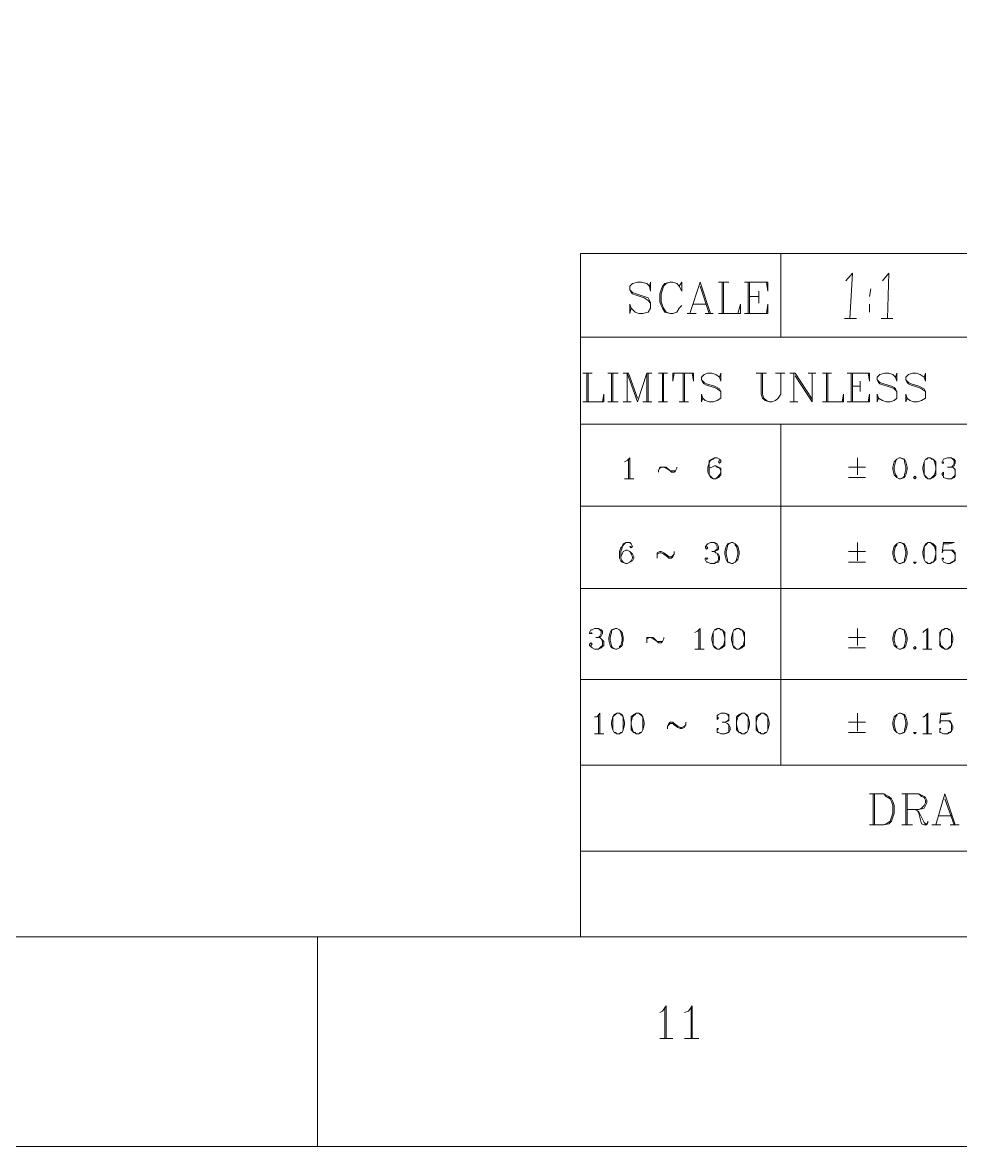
# Model space of a CAD drawing. Header units: millimetres. Extents: x 3 to 291, y 3 to 207.
# Drawn here: x 231.46 to 261.96, y 3.29 to 39.84 of the extents above; entities that cross this region are included whole.
import ezdxf

# ---------------------------------------------------------------- set-up
doc = ezdxf.new("R2010")
doc.units = ezdxf.units.MM

msp = doc.modelspace()

# ---------------------------------------------------------------- linework, layer by layer
at = {"color": 7, "lineweight": 0}
for points in [[(9.990667, 200.009478), (284.607, 200.009478), (284.607, 10.102144), (9.990667, 10.102144)], [(260.477141, 25.088215), (260.434808, 25.045882), (260.477141, 25.003548), (260.519474, 25.045882)], [(260.477141, 22.29425), (260.434808, 22.29425), (260.477141, 22.251917), (260.519474, 22.29425)], [(260.477141, 19.542654), (260.434808, 19.500321), (260.477141, 19.457988), (260.519474, 19.500321)], [(260.477141, 16.748337), (260.434808, 16.748337), (260.477141, 16.706356), (260.519474, 16.748337)], [(291.422702, 3.286619), (3.175035, 3.286619)]]:
    msp.add_lwpolyline(points, close=True, dxfattribs=at)
for points in [[(284.606929, 32.327039), (284.606929, 10.102039), (174.624929, 10.102039)], [(249.597157, 32.327003), (249.597157, 10.102003)], [(284.574192, 32.327039), (249.597333, 32.327039)], [(256.116667, 32.327039), (256.116667, 29.617705)], [(251.840965, 31.268705), (251.883298, 31.395705), (251.883298, 31.099725), (251.840965, 31.268705), (251.756298, 31.353372), (251.586965, 31.395705), (251.459965, 31.395705), (251.290631, 31.353372), (251.205965, 31.268705), (251.205965, 31.142058), (251.248298, 31.057039), (251.290631, 31.014705), (251.417631, 30.972372), (251.671984, 30.887705), (251.798631, 30.803391), (251.883298, 30.718372)], [(251.206035, 31.141952), (251.290702, 31.057286), (251.417702, 31.014952), (251.671702, 30.929933), (251.798702, 30.887599), (251.841035, 30.803286), (251.883369, 30.718619), (251.883369, 30.548933), (251.798702, 30.422286), (251.629369, 30.379952), (251.502369, 30.379952), (251.375016, 30.422286), (251.248369, 30.548933), (251.206035, 30.676286), (251.206035, 30.379952), (251.248369, 30.548933)], [(252.814526, 31.268705), (252.899192, 31.099725), (252.899192, 31.395705), (252.814526, 31.268705), (252.730212, 31.353372), (252.602859, 31.395705), (252.518192, 31.395705), (252.349212, 31.353372), (252.264192, 31.268705), (252.221859, 31.142058), (252.179526, 31.014705), (252.179526, 30.761058), (252.221859, 30.633705), (252.264192, 30.549039), (252.349212, 30.422391), (252.518192, 30.379705), (252.602859, 30.379705), (252.730212, 30.422391), (252.814526, 30.549039), (252.899192, 30.633705)], [(252.518263, 31.395846), (252.391616, 31.353513), (252.306596, 31.268846), (252.264263, 31.141846), (252.221929, 31.014846), (252.221929, 30.760846), (252.264263, 30.633846), (252.306596, 30.54918), (252.391616, 30.42218), (252.518263, 30.379846)], [(253.153192, 30.379882), (253.491859, 31.395882), (253.830526, 30.379882)], [(253.491859, 31.268705), (253.788545, 30.379705)], [(254.084878, 31.395705), (254.423545, 31.395705)], [(254.211526, 31.395705), (254.211526, 30.379705)], [(254.253859, 31.395705), (254.253859, 30.379705)], [(254.931192, 31.395846), (255.693192, 31.395846), (255.693192, 31.099513), (255.650859, 31.395846)], [(255.058333, 31.395846), (255.058333, 30.379846)], [(255.100667, 31.395846), (255.100667, 30.379846)], [(255.397, 31.099513), (255.397, 30.718513)], [(255.100702, 30.930074), (255.397035, 30.930074)], [(253.068878, 30.379705), (253.365212, 30.379705)], [(253.280192, 30.676039), (253.703878, 30.676039)], [(253.661192, 30.379705), (253.915192, 30.379705)], [(254.084737, 30.379882), (254.804404, 30.379882), (254.804404, 30.676215), (254.719737, 30.379882)], [(254.931192, 30.379882), (255.693192, 30.379882), (255.693192, 30.676215), (255.650859, 30.379882)], [(284.574192, 29.605781), (249.597333, 29.605781)], [(249.682035, 28.432372), (249.978016, 28.432372)], [(249.809035, 28.432372), (249.809035, 27.501039)], [(249.851369, 28.432372), (249.851369, 27.501039)], [(250.486474, 28.432372), (250.825141, 28.432372)], [(250.613474, 28.432372), (250.613474, 27.501039)], [(250.655455, 28.432372), (250.655455, 27.501039)], [(250.994616, 28.432372), (251.163596, 28.432372)], [(251.121122, 28.432372), (251.121122, 27.501039)], [(251.121263, 28.432372), (251.459929, 27.501039), (251.756263, 28.432372), (251.756263, 27.501039)], [(251.163808, 28.432372), (251.459788, 27.628391)], [(251.756263, 28.432372), (251.925596, 28.432372)], [(251.798596, 28.432372), (251.798596, 27.501039)], [(252.137263, 28.432372), (252.433596, 28.432372)], [(252.264263, 28.432372), (252.264263, 27.501039)], [(252.306596, 28.432372), (252.306596, 27.501039)], [(252.645404, 28.432372), (252.603071, 28.178372), (252.603071, 28.432372), (253.280404, 28.432372), (253.280404, 28.178372), (253.238071, 28.432372)], [(252.941596, 28.432372), (252.941596, 27.501039)], [(252.983929, 28.432372), (252.983929, 27.501039)], [(254.127141, 28.305584), (254.169474, 28.432231), (254.169474, 28.178584), (254.127141, 28.305584), (254.000141, 28.389898), (253.872788, 28.432231), (253.746141, 28.432231), (253.619141, 28.389898), (253.534122, 28.305584), (253.534122, 28.220917), (253.576455, 28.13625), (253.619141, 28.093564), (253.703808, 28.051231), (253.957808, 27.966917), (254.042474, 27.924584), (254.169474, 27.839917)], [(253.534228, 28.220846), (253.618894, 28.13618), (253.703561, 28.093846), (253.957561, 28.00918), (254.042228, 27.966846), (254.127247, 27.924513), (254.16958, 27.839846), (254.16958, 27.62818), (254.042228, 27.543513), (253.915228, 27.50118), (253.78858, 27.50118), (253.661228, 27.543513), (253.576561, 27.62818), (253.534228, 27.75518), (253.534228, 27.50118), (253.576561, 27.62818)], [(255.312227, 28.432372), (255.650894, 28.432372)], [(255.481737, 28.432372), (255.481737, 27.755039), (255.524071, 27.628391), (255.608384, 27.543372), (255.735737, 27.501039), (255.820404, 27.501039), (255.947051, 27.543372), (256.032071, 27.628391), (256.116737, 27.755039), (256.116737, 28.432372)], [(255.524106, 28.432372), (255.524106, 27.755039), (255.566439, 27.628391), (255.650753, 27.543372), (255.735772, 27.501039)], [(255.947228, 28.432372), (256.243914, 28.432372)], [(256.412929, 28.432372), (256.582263, 28.432372)], [(256.539894, 28.432372), (256.539894, 27.501039)], [(256.582439, 28.347952), (257.132772, 27.501286), (257.132772, 28.432266)], [(256.58258, 28.432372), (257.132561, 27.586058)], [(257.005596, 28.432372), (257.259596, 28.432372)], [(257.471263, 28.432372), (257.767596, 28.432372)], [(257.598263, 28.432372), (257.598263, 27.501039)], [(257.640596, 28.432372), (257.640596, 27.501039)], [(258.275702, 28.432372), (258.995369, 28.432372), (258.995369, 28.178372), (258.953035, 28.432372)], [(258.402843, 28.432372), (258.402843, 27.501039)], [(258.444824, 28.432372), (258.444824, 27.501039)], [(258.699176, 28.178372), (258.699176, 27.839705)], [(259.841859, 28.305584), (259.884192, 28.432231), (259.884192, 28.178584), (259.841859, 28.305584), (259.757545, 28.389898), (259.630192, 28.432231), (259.503192, 28.432231), (259.334212, 28.389898), (259.249192, 28.305584), (259.249192, 28.220917), (259.291526, 28.13625), (259.334212, 28.093564), (259.461212, 28.051231), (259.715212, 27.966917), (259.799878, 27.924584), (259.884192, 27.839917)], [(259.249298, 28.220846), (259.333965, 28.13618), (259.461318, 28.093846), (259.714965, 28.00918), (259.799984, 27.966846), (259.841965, 27.924513), (259.884298, 27.839846), (259.884298, 27.62818), (259.799984, 27.543513), (259.672631, 27.50118), (259.545631, 27.50118), (259.418631, 27.543513), (259.291631, 27.62818), (259.249298, 27.75518), (259.249298, 27.50118), (259.291631, 27.62818)], [(260.773404, 28.305584), (260.815737, 28.432231), (260.815737, 28.178584), (260.773404, 28.305584), (260.646404, 28.389898), (260.519404, 28.432231), (260.392404, 28.432231), (260.265404, 28.389898), (260.180384, 28.305584), (260.180384, 28.220917), (260.222718, 28.13625), (260.265404, 28.093564), (260.350071, 28.051231), (260.604071, 27.966917), (260.688737, 27.924584), (260.815737, 27.839917)], [(260.18049, 28.220846), (260.265157, 28.13618), (260.349824, 28.093846), (260.603824, 28.00918), (260.68849, 27.966846), (260.77351, 27.924513), (260.815843, 27.839846), (260.815843, 27.62818), (260.68849, 27.543513), (260.56149, 27.50118), (260.434843, 27.50118), (260.30749, 27.543513), (260.222824, 27.62818), (260.18049, 27.75518), (260.18049, 27.50118), (260.222824, 27.62818)], [(258.444859, 28.009321), (258.699212, 28.009321)], [(249.681929, 27.50118), (250.359263, 27.50118), (250.359263, 27.75518), (250.316929, 27.50118)], [(250.486474, 27.501039), (250.825141, 27.501039)], [(250.994616, 27.501039), (251.248263, 27.501039)], [(251.629616, 27.501039), (251.925596, 27.501039)], [(252.137263, 27.501039), (252.433596, 27.501039)], [(252.814526, 27.50118), (253.111212, 27.50118)], [(256.412929, 27.501039), (256.666929, 27.501039)], [(257.471263, 27.50118), (258.148596, 27.50118), (258.148596, 27.75518), (258.106263, 27.50118)], [(258.275702, 27.50118), (258.995369, 27.50118), (258.995369, 27.75518), (258.953035, 27.50118)], [(276.521263, 26.781478), (249.597263, 26.781478)], [(256.116667, 26.781478), (256.116667, 15.690144)], [(251.036526, 25.553635), (251.121192, 25.595968), (251.205859, 25.680635), (251.205859, 25.003301)], [(251.163667, 25.638407), (251.163667, 25.003407)], [(254.127141, 25.596039), (254.084808, 25.553705), (254.127141, 25.511725), (254.169474, 25.553705), (254.169474, 25.596039), (254.127141, 25.638372), (254.042474, 25.680705), (253.957808, 25.680705), (253.872788, 25.638372), (253.788474, 25.596039), (253.788474, 25.511725), (253.746141, 25.384372), (253.746141, 25.215039), (253.788474, 25.130725), (253.830455, 25.045705), (253.915122, 25.003372), (254.000141, 25.003372), (254.084808, 25.045705), (254.169474, 25.130725), (254.169474, 25.215039), (254.169474, 25.257372), (254.169474, 25.342039), (254.084808, 25.384372), (254.000141, 25.427058), (253.957808, 25.427058), (253.872788, 25.384372), (253.788474, 25.342039), (253.788474, 25.257372)], [(253.957631, 25.680776), (253.915298, 25.638442), (253.830631, 25.596109), (253.788651, 25.511795), (253.788651, 25.384443), (253.788651, 25.215109), (253.788651, 25.130442), (253.872965, 25.045776), (253.915298, 25.003442)], [(258.614333, 25.680705), (258.614333, 25.130725)], [(259.968965, 25.680776), (259.884298, 25.638442), (259.799984, 25.553776), (259.757298, 25.384443), (259.757298, 25.299776), (259.799984, 25.130442), (259.884298, 25.045776), (259.968965, 25.003442), (260.011298, 25.003442), (260.138298, 25.045776), (260.180631, 25.130442), (260.222965, 25.299776), (260.222965, 25.384443), (260.180631, 25.553776), (260.138298, 25.638442), (260.011298, 25.680776), (259.968965, 25.680776), (259.884298, 25.638442), (259.841965, 25.553776), (259.799984, 25.384443), (259.799984, 25.299776), (259.841965, 25.130442), (259.884298, 25.088109), (259.884298, 25.045776), (259.968965, 25.003442)], [(260.011333, 25.003478), (260.096, 25.045811), (260.138333, 25.088144), (260.138333, 25.130478), (260.180314, 25.299811), (260.180314, 25.384478), (260.138333, 25.553811), (260.138333, 25.638478), (260.096, 25.638478), (260.011333, 25.680811)], [(260.900192, 25.680776), (260.815878, 25.638442), (260.773545, 25.553776), (260.731212, 25.384443), (260.731212, 25.299776), (260.773545, 25.130442), (260.815878, 25.045776), (260.900192, 25.003442), (260.984859, 25.003442), (261.069526, 25.045776), (261.154545, 25.130442), (261.154545, 25.299776), (261.154545, 25.384443), (261.154545, 25.553776), (261.069526, 25.638442), (260.984859, 25.680776), (260.900192, 25.680776), (260.858212, 25.638442), (260.815878, 25.638442), (260.773545, 25.553776), (260.773545, 25.384443), (260.773545, 25.299776), (260.773545, 25.130442), (260.815878, 25.088109), (260.858212, 25.045776), (260.900192, 25.003442)], [(260.984929, 25.003478), (261.027263, 25.045811), (261.069596, 25.088144), (261.111929, 25.130478), (261.154263, 25.299811), (261.154263, 25.384478), (261.111929, 25.553811), (261.069596, 25.638478), (261.027263, 25.638478), (260.984929, 25.680811)], [(261.662227, 25.680776), (261.704561, 25.638442), (261.746894, 25.596109), (261.746894, 25.511795), (261.704561, 25.426776), (261.662227, 25.384443), (261.704561, 25.384443), (261.789227, 25.299776), (261.789227, 25.257442), (261.789227, 25.130442), (261.789227, 25.088109), (261.746894, 25.045776), (261.662227, 25.003442), (261.53558, 25.003442), (261.408228, 25.045776), (261.408228, 25.088109), (261.365894, 25.130442), (261.365894, 25.173129), (261.408228, 25.215109), (261.408228, 25.173129), (261.408228, 25.130442)], [(261.408333, 25.553635), (261.408333, 25.511654), (261.366, 25.511654), (261.366, 25.553635), (261.408333, 25.638301), (261.535333, 25.680635), (261.662333, 25.680635), (261.747, 25.638301), (261.789333, 25.595968), (261.789333, 25.511654), (261.747, 25.426987), (261.662333, 25.384654), (261.535333, 25.384654)], [(252.137227, 25.257372), (252.179561, 25.342039), (252.264228, 25.384372), (252.306561, 25.384372), (252.39158, 25.342039), (252.518227, 25.257372), (252.560561, 25.215039), (252.645227, 25.215039), (252.687914, 25.257372), (252.730247, 25.342039), (252.730247, 25.384372)], [(252.137227, 25.215003), (252.137227, 25.257337), (252.179561, 25.384337), (252.264228, 25.384337), (252.306561, 25.384337), (252.39158, 25.384337), (252.518227, 25.257337), (252.560561, 25.257337), (252.645227, 25.257337), (252.687914, 25.257337), (252.730247, 25.342003)], [(254, 25.003478), (254.042333, 25.045811), (254.127, 25.130478), (254.169333, 25.215144), (254.169333, 25.257478), (254.127, 25.342144), (254.042333, 25.384478), (254, 25.426811)], [(258.318, 25.384372), (258.868333, 25.384372)], [(261.747, 25.342109), (261.789333, 25.257443), (261.789333, 25.130443), (261.747, 25.088109), (261.704667, 25.045776), (261.662333, 25.003442)], [(251.036667, 25.003407), (251.333, 25.003407)], [(258.318, 25.045705), (258.868333, 25.045705)], [(284.554542, 24.11603), (249.597086, 24.11603)], [(251.248404, 22.802039), (251.206071, 22.802039), (251.248404, 22.759705), (251.290737, 22.802039), (251.248404, 22.886705), (251.206071, 22.929039), (251.079071, 22.929039), (250.994404, 22.886705), (250.952071, 22.802039), (250.909737, 22.759705), (250.867404, 22.633058), (250.867404, 22.421039), (250.909737, 22.336725), (250.952071, 22.294391), (251.079071, 22.251705), (251.121404, 22.251705), (251.206071, 22.294391), (251.290737, 22.336725), (251.333071, 22.421039), (251.333071, 22.463372), (251.290737, 22.548039), (251.206071, 22.633058), (251.121404, 22.675391), (251.079071, 22.675391), (250.994404, 22.633058), (250.952071, 22.548039), (250.909737, 22.463372)], [(251.078894, 22.92918), (251.036561, 22.886846), (250.952247, 22.80218), (250.952247, 22.759846), (250.909914, 22.632846), (250.909914, 22.42118), (250.952247, 22.336513), (250.99458, 22.29418), (251.078894, 22.251846)], [(251.121263, 22.251882), (251.205929, 22.294215), (251.248263, 22.336548), (251.290596, 22.420862), (251.290596, 22.463548), (251.248263, 22.548215), (251.205929, 22.632882), (251.121263, 22.675215)], [(253.957631, 22.92918), (253.999965, 22.886846), (254.042298, 22.80218), (254.042298, 22.717513), (253.999965, 22.67518), (253.957631, 22.632846), (253.999965, 22.590513), (254.084631, 22.54818), (254.126965, 22.463513), (254.126965, 22.378494), (254.084631, 22.29418), (254.042298, 22.29418), (253.957631, 22.251846), (253.830631, 22.251846), (253.745965, 22.29418), (253.703631, 22.29418), (253.661298, 22.378494), (253.661298, 22.42118), (253.703631, 22.42118), (253.745965, 22.42118), (253.703631, 22.378494)], [(253.703737, 22.802039), (253.746071, 22.759705), (253.703737, 22.717725), (253.661404, 22.759705), (253.661404, 22.802039), (253.703737, 22.844372), (253.746071, 22.886705), (253.830384, 22.929039), (253.957737, 22.929039), (254.042404, 22.886705), (254.084737, 22.802039), (254.084737, 22.717725), (254.042404, 22.675391), (253.957737, 22.633058), (253.872718, 22.633058)], [(254.508141, 22.92918), (254.381141, 22.886846), (254.338808, 22.80218), (254.296122, 22.632846), (254.296122, 22.54818), (254.338808, 22.378494), (254.381141, 22.29418), (254.508141, 22.251846), (254.550122, 22.251846), (254.634788, 22.29418), (254.719808, 22.378494), (254.762141, 22.54818), (254.762141, 22.632846), (254.719808, 22.80218), (254.634788, 22.886846), (254.550122, 22.92918), (254.508141, 22.92918), (254.423474, 22.886846), (254.381141, 22.844513), (254.381141, 22.80218), (254.338808, 22.632846), (254.338808, 22.54818), (254.381141, 22.378494), (254.381141, 22.29418), (254.423474, 22.29418), (254.508141, 22.251846)], [(254.550192, 22.251882), (254.634859, 22.294215), (254.677192, 22.378529), (254.719526, 22.548215), (254.719526, 22.632882), (254.677192, 22.802215), (254.634859, 22.844548), (254.634859, 22.886882), (254.550192, 22.929215)], [(258.614369, 22.92918), (258.614369, 22.336513)], [(259.968965, 22.92918), (259.884298, 22.886846), (259.799984, 22.80218), (259.757298, 22.632846), (259.757298, 22.54818), (259.799984, 22.378494), (259.884298, 22.29418), (259.968965, 22.251846), (260.011298, 22.251846), (260.138298, 22.29418), (260.180631, 22.378494), (260.222965, 22.54818), (260.222965, 22.632846), (260.180631, 22.80218), (260.138298, 22.886846), (260.011298, 22.92918), (259.968965, 22.92918), (259.884298, 22.886846), (259.884298, 22.844513), (259.841965, 22.80218), (259.799984, 22.632846), (259.799984, 22.54818), (259.841965, 22.378494), (259.884298, 22.29418), (259.968965, 22.251846)], [(260.011333, 22.251882), (260.096, 22.294215), (260.138333, 22.294215), (260.138333, 22.378529), (260.180314, 22.548215), (260.180314, 22.632882), (260.138333, 22.802215), (260.138333, 22.844548), (260.096, 22.886882), (260.011333, 22.929215)], [(260.900192, 22.92918), (260.815878, 22.886846), (260.773545, 22.80218), (260.731212, 22.632846), (260.731212, 22.54818), (260.773545, 22.378494), (260.815878, 22.29418), (260.900192, 22.251846), (260.984859, 22.251846), (261.069526, 22.29418), (261.154545, 22.378494), (261.154545, 22.54818), (261.154545, 22.632846), (261.154545, 22.80218), (261.069526, 22.886846), (260.984859, 22.92918), (260.900192, 22.92918), (260.858212, 22.886846), (260.815878, 22.844513), (260.773545, 22.80218), (260.773545, 22.632846), (260.773545, 22.54818), (260.773545, 22.378494), (260.815878, 22.29418), (260.858212, 22.29418), (260.900192, 22.251846)], [(260.984929, 22.251882), (261.027263, 22.294215), (261.069596, 22.294215), (261.111929, 22.378529), (261.154263, 22.548215), (261.154263, 22.632882), (261.111929, 22.802215), (261.069596, 22.844548), (261.027263, 22.886882), (260.984929, 22.929215)], [(261.408333, 22.92918), (261.366, 22.590513), (261.408333, 22.67518), (261.535333, 22.67518), (261.62, 22.67518), (261.704667, 22.67518), (261.789333, 22.590513), (261.789333, 22.505846), (261.789333, 22.42118), (261.789333, 22.336513), (261.704667, 22.29418), (261.62, 22.251846), (261.535333, 22.251846), (261.408333, 22.29418), (261.366, 22.378494), (261.366, 22.42118), (261.408333, 22.42118), (261.408333, 22.378494)], [(261.408333, 22.92918), (261.747, 22.92918)], [(261.408333, 22.886811), (261.577667, 22.886811), (261.747, 22.929144)], [(261.619859, 22.675286), (261.662192, 22.675286), (261.746859, 22.590619), (261.789192, 22.505952), (261.789192, 22.420933), (261.746859, 22.336619), (261.662192, 22.294286), (261.619859, 22.251952)], [(252.094859, 22.421039), (252.094859, 22.505705), (252.094859, 22.590372), (252.179526, 22.633058), (252.221859, 22.633058), (252.306878, 22.590372), (252.433526, 22.505705), (252.475859, 22.463372), (252.560526, 22.463372), (252.602859, 22.505705), (252.645545, 22.548039)], [(252.094859, 22.505776), (252.094859, 22.548109), (252.179526, 22.590442), (252.221859, 22.590442), (252.306878, 22.548109), (252.433526, 22.463442), (252.475859, 22.421109), (252.560526, 22.421109), (252.602859, 22.463442), (252.645545, 22.548109), (252.645545, 22.632776)], [(254.042369, 22.548144), (254.084702, 22.463478), (254.084702, 22.378811), (254.042369, 22.294144), (254.000035, 22.294144), (253.957702, 22.251811)], [(258.318035, 22.632846), (258.868369, 22.632846)], [(258.318035, 22.29418), (258.868369, 22.29418)], [(284.554542, 21.430897), (249.597086, 21.430897)], [(250.190071, 20.135215), (250.232404, 20.092882), (250.274737, 20.050548), (250.274737, 19.965882), (250.232404, 19.881215), (250.190071, 19.838882), (250.232404, 19.838882), (250.316718, 19.754215), (250.359051, 19.711882), (250.359051, 19.584529), (250.316718, 19.542548), (250.274737, 19.500215), (250.190071, 19.457882), (250.063071, 19.457882), (249.978051, 19.500215), (249.936071, 19.542548), (249.893737, 19.584529), (249.893737, 19.627215), (249.936071, 19.669548), (249.978051, 19.627215), (249.936071, 19.584529)], [(249.936176, 20.008074), (249.978157, 19.965741), (249.936176, 19.965741), (249.893843, 19.965741), (249.893843, 20.008074), (249.936176, 20.092741), (249.978157, 20.092741), (250.062824, 20.135074), (250.190176, 20.135074), (250.274843, 20.092741), (250.316824, 20.050407), (250.316824, 19.965741), (250.274843, 19.881427), (250.190176, 19.839093), (250.105157, 19.839093)], [(250.740263, 20.135215), (250.613616, 20.092882), (250.571282, 20.008215), (250.528596, 19.838882), (250.528596, 19.754215), (250.571282, 19.584529), (250.613616, 19.500215), (250.740263, 19.457882), (250.782596, 19.457882), (250.867263, 19.500215), (250.952282, 19.584529), (250.994616, 19.754215), (250.994616, 19.838882), (250.952282, 20.008215), (250.867263, 20.092882), (250.782596, 20.135215), (250.740263, 20.135215), (250.655596, 20.092882), (250.613616, 20.092882), (250.613616, 20.008215), (250.571282, 19.838882), (250.571282, 19.754215), (250.613616, 19.584529), (250.613616, 19.542548), (250.655596, 19.500215), (250.740263, 19.457882)], [(250.782631, 19.457917), (250.867298, 19.50025), (250.867298, 19.542584), (250.909631, 19.584564), (250.951965, 19.75425), (250.951965, 19.838917), (250.909631, 20.00825), (250.867298, 20.092917), (250.782631, 20.13525)], [(253.322702, 20.008074), (253.407369, 20.050407), (253.491683, 20.135074), (253.491683, 19.457741)], [(254.042369, 20.135215), (253.957702, 20.092882), (253.915369, 20.008215), (253.873035, 19.838882), (253.873035, 19.754215), (253.915369, 19.584529), (253.957702, 19.500215), (254.042369, 19.457882), (254.127035, 19.457882), (254.211349, 19.500215), (254.296369, 19.584529), (254.296369, 19.754215), (254.296369, 19.838882), (254.296369, 20.008215), (254.211349, 20.092882), (254.127035, 20.135215), (254.042369, 20.135215), (254.000035, 20.092882), (253.957702, 20.092882), (253.915369, 20.008215), (253.915369, 19.838882), (253.915369, 19.754215), (253.915369, 19.584529), (253.957702, 19.542548), (254.000035, 19.500215), (254.042369, 19.457882)], [(254.127141, 19.457917), (254.169474, 19.50025), (254.211455, 19.542584), (254.253788, 19.584564), (254.296122, 19.75425), (254.296122, 19.838917), (254.253788, 20.00825), (254.211455, 20.092917), (254.169474, 20.092917), (254.127141, 20.13525)], [(254.677298, 20.135215), (254.592631, 20.092882), (254.550298, 20.008215), (254.508317, 19.838882), (254.508317, 19.754215), (254.550298, 19.584529), (254.592631, 19.500215), (254.677298, 19.457882), (254.761965, 19.457882), (254.846631, 19.500215), (254.931298, 19.584529), (254.931298, 19.754215), (254.931298, 19.838882), (254.931298, 20.008215), (254.846631, 20.092882), (254.761965, 20.135215), (254.677298, 20.135215), (254.634965, 20.092882), (254.592631, 20.092882), (254.550298, 20.008215), (254.550298, 19.838882), (254.550298, 19.754215), (254.550298, 19.584529), (254.592631, 19.542548), (254.634965, 19.500215), (254.677298, 19.457882)], [(254.762071, 19.457917), (254.804404, 19.50025), (254.846737, 19.542584), (254.888718, 19.584564), (254.931051, 19.75425), (254.931051, 19.838917), (254.888718, 20.00825), (254.846737, 20.092917), (254.804404, 20.092917), (254.762071, 20.13525)], [(258.614369, 20.135215), (258.614369, 19.584529)], [(259.968965, 20.135215), (259.884298, 20.092882), (259.799984, 20.008215), (259.757298, 19.838882), (259.757298, 19.754215), (259.799984, 19.584529), (259.884298, 19.500215), (259.968965, 19.457882), (260.011298, 19.457882), (260.138298, 19.500215), (260.180631, 19.584529), (260.222965, 19.754215), (260.222965, 19.838882), (260.180631, 20.008215), (260.138298, 20.092882), (260.011298, 20.135215), (259.968965, 20.135215), (259.884298, 20.092882), (259.841965, 20.008215), (259.799984, 19.838882), (259.799984, 19.754215), (259.841965, 19.584529), (259.884298, 19.542548), (259.884298, 19.500215), (259.968965, 19.457882)], [(260.011333, 19.457917), (260.096, 19.50025), (260.138333, 19.542584), (260.138333, 19.584564), (260.180314, 19.75425), (260.180314, 19.838917), (260.138333, 20.00825), (260.138333, 20.092917), (260.096, 20.092917), (260.011333, 20.13525)], [(260.731035, 20.008074), (260.773369, 20.050407), (260.900016, 20.135074), (260.900016, 19.457741)], [(261.450702, 20.135215), (261.366035, 20.092882), (261.281369, 20.008215), (261.281369, 19.838882), (261.281369, 19.754215), (261.281369, 19.584529), (261.366035, 19.500215), (261.450702, 19.457882), (261.535369, 19.457882), (261.619683, 19.500215), (261.662369, 19.584529), (261.704702, 19.754215), (261.704702, 19.838882), (261.662369, 20.008215), (261.619683, 20.092882), (261.535369, 20.135215), (261.450702, 20.135215), (261.408369, 20.092882), (261.366035, 20.092882), (261.323702, 20.008215), (261.281369, 19.838882), (261.281369, 19.754215), (261.323702, 19.584529), (261.366035, 19.542548), (261.408369, 19.500215), (261.450702, 19.457882)], [(261.535474, 19.457917), (261.577808, 19.50025), (261.619788, 19.542584), (261.662122, 19.584564), (261.662122, 19.75425), (261.662122, 19.838917), (261.662122, 20.00825), (261.619788, 20.092917), (261.577808, 20.092917), (261.535474, 20.13525)], [(250.274808, 19.796548), (250.316788, 19.711882), (250.316788, 19.584529), (250.274808, 19.542548), (250.232474, 19.500215), (250.190141, 19.457882)], [(251.756192, 19.711811), (251.756192, 19.796478), (251.840859, 19.838811), (251.883192, 19.838811), (251.968212, 19.796478), (252.094859, 19.711811), (252.137192, 19.669478), (252.221859, 19.669478), (252.264192, 19.711811), (252.306878, 19.796478), (252.306878, 19.838811)], [(251.756192, 19.669443), (251.756192, 19.711776), (251.756192, 19.838776), (251.840859, 19.838776), (251.883192, 19.838776), (251.968212, 19.838776), (252.094859, 19.711776), (252.137192, 19.711776), (252.221859, 19.711776), (252.264192, 19.711776), (252.306878, 19.796443)], [(253.449808, 20.092846), (253.449808, 19.457846)], [(258.318035, 19.838882), (258.868369, 19.838882)], [(260.858141, 20.092846), (260.858141, 19.457846)], [(253.322808, 19.457846), (253.618788, 19.457846)], [(258.318035, 19.500215), (258.868369, 19.500215)], [(260.731141, 19.457846), (261.027122, 19.457846)], [(276.521263, 18.471586), (249.597263, 18.471586)], [(250.062929, 17.256478), (250.147596, 17.256478), (250.232263, 17.383478), (250.232263, 16.706144)], [(250.190071, 17.34125), (250.190071, 16.70625)], [(250.782631, 17.383619), (250.697965, 17.341286), (250.655631, 17.256619), (250.613651, 17.086933), (250.613651, 17.002619), (250.655631, 16.832933), (250.697965, 16.748266), (250.782631, 16.706286), (250.867298, 16.706286), (250.951965, 16.748266), (250.994651, 16.832933), (251.036631, 17.002619), (251.036631, 17.086933), (250.994651, 17.256619), (250.951965, 17.341286), (250.867298, 17.383619), (250.782631, 17.383619), (250.740298, 17.341286), (250.697965, 17.298952), (250.655631, 17.256619), (250.655631, 17.086933), (250.655631, 17.002619), (250.655631, 16.832933), (250.697965, 16.748266), (250.740298, 16.748266), (250.782631, 16.706286)], [(250.867369, 16.706286), (250.909702, 16.748266), (250.952035, 16.748266), (250.994369, 16.832933), (250.994369, 17.002619), (250.994369, 17.086933), (250.994369, 17.256619), (250.952035, 17.298952), (250.909702, 17.341286), (250.867369, 17.383619)], [(251.417561, 17.383619), (251.333247, 17.341286), (251.24858, 17.256619), (251.24858, 17.086933), (251.24858, 17.002619), (251.24858, 16.832933), (251.333247, 16.748266), (251.417561, 16.706286), (251.502228, 16.706286), (251.586894, 16.748266), (251.62958, 16.832933), (251.671914, 17.002619), (251.671914, 17.086933), (251.62958, 17.256619), (251.586894, 17.341286), (251.502228, 17.383619), (251.417561, 17.383619), (251.375228, 17.341286), (251.333247, 17.298952), (251.290914, 17.256619), (251.24858, 17.086933), (251.24858, 17.002619), (251.290914, 16.832933), (251.333247, 16.748266), (251.375228, 16.748266), (251.417561, 16.706286)], [(251.502298, 16.706286), (251.544631, 16.748266), (251.586965, 16.748266), (251.629298, 16.832933), (251.629298, 17.002619), (251.629298, 17.086933), (251.629298, 17.256619), (251.586965, 17.298952), (251.544631, 17.341286), (251.502298, 17.383619)], [(254.296263, 17.383619), (254.380929, 17.341286), (254.423263, 17.256619), (254.423263, 17.171599), (254.380929, 17.129266), (254.296263, 17.086933), (254.380929, 17.044952), (254.423263, 17.002619), (254.465596, 16.917952), (254.465596, 16.832933), (254.423263, 16.748266), (254.296263, 16.706286), (254.169616, 16.706286), (254.084596, 16.748266), (254.042263, 16.748266), (254.042263, 16.832933), (254.042263, 16.875619), (254.084596, 16.875619), (254.042263, 16.832933)], [(254.042369, 17.256478), (254.084702, 17.214144), (254.042369, 17.171811), (254.042369, 17.214144), (254.042369, 17.256478), (254.042369, 17.298811), (254.084702, 17.341144), (254.169369, 17.383478), (254.296369, 17.383478), (254.423369, 17.341144), (254.423369, 17.256478), (254.423369, 17.171811), (254.423369, 17.129478), (254.296369, 17.087144), (254.211349, 17.087144)], [(254.846808, 17.383619), (254.762141, 17.341286), (254.677474, 17.256619), (254.677474, 17.086933), (254.677474, 17.002619), (254.677474, 16.832933), (254.762141, 16.748266), (254.846808, 16.706286), (254.931122, 16.706286), (255.015788, 16.748266), (255.058474, 16.832933), (255.100808, 17.002619), (255.100808, 17.086933), (255.058474, 17.256619), (255.015788, 17.341286), (254.931122, 17.383619), (254.846808, 17.383619), (254.804474, 17.341286), (254.762141, 17.298952), (254.719808, 17.256619), (254.677474, 17.086933), (254.677474, 17.002619), (254.719808, 16.832933), (254.762141, 16.748266), (254.804474, 16.748266), (254.846808, 16.706286)], [(254.931192, 16.706286), (254.973526, 16.748266), (255.015859, 16.748266), (255.058192, 16.832933), (255.058192, 17.002619), (255.058192, 17.086933), (255.058192, 17.256619), (255.015859, 17.298952), (254.973526, 17.341286), (254.931192, 17.383619)], [(255.481737, 17.383619), (255.397071, 17.341286), (255.312404, 17.256619), (255.312404, 17.086933), (255.312404, 17.002619), (255.312404, 16.832933), (255.397071, 16.748266), (255.481737, 16.706286), (255.566404, 16.706286), (255.650718, 16.748266), (255.693404, 16.832933), (255.735737, 17.002619), (255.735737, 17.086933), (255.693404, 17.256619), (255.650718, 17.341286), (255.566404, 17.383619), (255.481737, 17.383619), (255.439404, 17.341286), (255.397071, 17.298952), (255.354737, 17.256619), (255.312404, 17.086933), (255.312404, 17.002619), (255.354737, 16.832933), (255.397071, 16.748266), (255.439404, 16.748266), (255.481737, 16.706286)], [(255.566474, 16.706286), (255.608455, 16.748266), (255.650788, 16.748266), (255.693122, 16.832933), (255.693122, 17.002619), (255.693122, 17.086933), (255.693122, 17.256619), (255.650788, 17.298952), (255.608455, 17.341286), (255.566474, 17.383619)], [(258.614369, 17.383619), (258.614369, 16.790599)], [(259.968965, 17.383619), (259.884298, 17.341286), (259.799984, 17.256619), (259.757298, 17.086933), (259.757298, 17.002619), (259.799984, 16.832933), (259.884298, 16.748266), (259.968965, 16.706286), (260.011298, 16.706286), (260.138298, 16.748266), (260.180631, 16.832933), (260.222965, 17.002619), (260.222965, 17.086933), (260.180631, 17.256619), (260.138298, 17.341286), (260.011298, 17.383619), (259.968965, 17.383619), (259.884298, 17.341286), (259.884298, 17.298952), (259.841965, 17.256619), (259.799984, 17.086933), (259.799984, 17.002619), (259.841965, 16.832933), (259.884298, 16.748266), (259.968965, 16.706286)], [(260.011333, 16.706286), (260.096, 16.748266), (260.138333, 16.748266), (260.138333, 16.832933), (260.180314, 17.002619), (260.180314, 17.086933), (260.138333, 17.256619), (260.138333, 17.298952), (260.096, 17.341286), (260.011333, 17.383619)], [(260.731035, 17.256478), (260.773369, 17.256478), (260.900016, 17.383478), (260.900016, 16.706144)], [(260.858141, 17.34125), (260.858141, 16.70625)], [(261.323596, 17.383619), (261.281263, 17.044952), (261.323596, 17.129266), (261.408263, 17.129266), (261.535616, 17.129266), (261.619929, 17.129266), (261.662263, 17.044952), (261.704596, 16.960286), (261.704596, 16.875619), (261.662263, 16.790599), (261.619929, 16.748266), (261.535616, 16.706286), (261.408263, 16.706286), (261.323596, 16.748266), (261.281263, 16.748266), (261.281263, 16.832933), (261.281263, 16.875619), (261.323596, 16.875619), (261.281263, 16.832933)], [(261.323596, 17.383619), (261.662263, 17.383619)], [(261.323596, 17.34125), (261.492929, 17.34125), (261.662263, 17.383584)], [(252.433526, 16.875443), (252.433526, 16.960109), (252.475859, 17.044776), (252.518192, 17.087109), (252.602859, 17.087109), (252.645545, 17.044776), (252.772192, 16.960109), (252.856859, 16.917776), (252.899192, 16.917776), (252.984212, 16.960109), (253.026545, 17.002443)], [(252.433526, 16.960215), (252.475859, 17.002548), (252.518192, 17.044882), (252.602859, 17.044882), (252.645545, 17.002548), (252.772192, 16.917882), (252.856859, 16.875548), (252.899192, 16.875548), (252.984212, 16.917882), (253.026545, 17.002548), (253.026545, 17.086862)], [(254.423404, 17.002584), (254.423404, 16.917917), (254.423404, 16.83325), (254.423404, 16.748231), (254.381071, 16.748231), (254.296404, 16.70625)], [(258.318035, 17.086933), (258.868369, 17.086933)], [(261.535474, 17.129372), (261.577808, 17.129372), (261.662122, 17.045058), (261.662122, 16.960391), (261.662122, 16.875372), (261.662122, 16.790705), (261.577808, 16.748372), (261.535474, 16.706391)], [(250.063071, 16.70625), (250.359051, 16.70625)], [(258.318035, 16.748266), (258.868369, 16.748266)], [(260.731141, 16.70625), (261.027122, 16.70625)], [(249.597157, 15.690003), (284.606824, 15.690003)], [(258.995404, 14.758776), (259.461071, 14.758776), (259.630404, 14.674109), (259.715071, 14.589795), (259.757404, 14.504776), (259.799737, 14.377776), (259.799737, 14.123776), (259.757404, 13.996776), (259.715071, 13.869776), (259.630404, 13.785109), (259.461071, 13.742776), (258.995404, 13.742776)], [(259.122157, 14.758776), (259.122157, 13.742776)], [(259.16449, 14.758776), (259.16449, 13.742776)], [(259.461176, 14.758776), (259.54549, 14.674109), (259.672843, 14.589795), (259.715176, 14.504776), (259.75751, 14.377776), (259.75751, 14.123776), (259.715176, 13.996776), (259.672843, 13.869776), (259.54549, 13.785109), (259.461176, 13.742776)], [(260.053737, 14.758776), (260.604071, 14.758776), (260.773404, 14.674109), (260.815737, 14.631776), (260.858071, 14.547109), (260.858071, 14.462443), (260.815737, 14.377776), (260.773404, 14.293109), (260.604071, 14.251129), (260.222718, 14.251129)], [(260.18049, 14.758776), (260.18049, 13.742776)], [(260.222824, 14.758776), (260.222824, 13.742776)], [(260.603894, 14.758776), (260.688561, 14.674109), (260.773228, 14.631776), (260.815914, 14.547109), (260.815914, 14.462443), (260.773228, 14.377776), (260.688561, 14.293109), (260.603894, 14.251129)], [(261.154439, 13.742846), (261.450772, 14.758846), (261.789439, 13.742846)], [(261.450702, 14.589619), (261.747035, 13.742952)], [(260.477141, 14.250988), (260.561455, 14.208654), (260.603788, 14.166321), (260.773474, 13.827654), (260.815808, 13.785321), (260.858141, 13.785321), (260.900122, 13.827654)], [(260.561526, 14.208619), (260.603859, 14.123952), (260.688526, 13.785286), (260.773545, 13.742952), (260.858212, 13.742952), (260.900192, 13.827619), (260.900192, 13.869952)], [(261.238682, 14.038933), (261.662369, 14.038933)], [(260.053737, 13.742846), (260.392404, 13.742846)], [(261.027369, 13.742952), (261.323702, 13.742952)], [(261.619683, 13.742952), (261.916369, 13.742952)], [(249.597157, 12.896003), (284.606824, 12.896003)], [(241.046247, 10.101898), (241.046247, 3.286584)], [(252.179596, 7.646741), (252.264263, 7.689074), (252.391616, 7.85876), (252.391616, 6.800427)], [(252.349106, 7.81625), (252.349106, 6.80025)], [(252.984035, 7.646741), (253.111035, 7.689074), (253.238035, 7.85876), (253.238035, 6.800427)], [(253.195561, 7.81625), (253.195561, 6.80025)], [(252.179772, 6.80025), (252.603106, 6.80025)], [(252.983894, 6.80025), (253.449914, 6.80025)]]:
    msp.add_lwpolyline(points, dxfattribs=at)
at = {"color": 3, "lineweight": 0, "true_color": 0x00ff00}
for points in [[(258.233333, 31.438215), (258.445, 31.692215), (258.360333, 30.210548)], [(259.418808, 31.438215), (259.630474, 31.692215), (259.587788, 30.210548)], [(259.037631, 31.184391), (258.995298, 30.930039)], [(258.995298, 30.676039), (258.995298, 30.422391)], [(258.190965, 30.210372), (258.571965, 30.210372)], [(259.376404, 30.210372), (259.757404, 30.210372)]]:
    msp.add_lwpolyline(points, dxfattribs=at)

doc.saveas('drawing.dxf')
